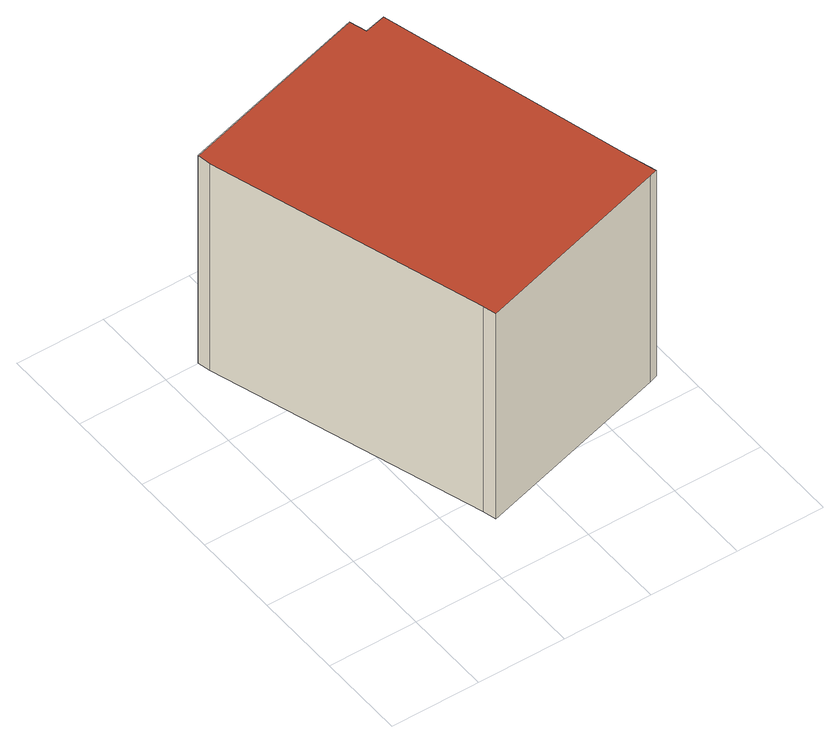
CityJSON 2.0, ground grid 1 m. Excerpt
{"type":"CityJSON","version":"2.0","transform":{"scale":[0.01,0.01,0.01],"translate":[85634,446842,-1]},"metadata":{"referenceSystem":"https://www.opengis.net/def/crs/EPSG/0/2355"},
"CityObjects":{
"building1":{"type":"Building","attributes":{"dak_type":"horizontal","data_area":7.44,"data_coverage":0.865,"geconstateerd":false,"gid":17146500,"h_dak_50p":2.22,"h_dak_70p":2.22,"h_dak_max":2.27,"h_dak_min":2.19,"h_maaiveld":-0.495,"kas_warenhuis":false,"lod11_replace":false,"ondergronds_type":"above ground","oorspronkelijkbouwjaar":1999,"pw_actueel":"yes","pw_bron":"ahn3","reconstructie_methode":"tudelft3d-geoflow","reconstruction_skipped":false,"rmse_lod12":0.0173,"rmse_lod13":0.0177,"rmse_lod22":0.0149,"rn":1,"status":"Pand in gebruik","t_run":29.74,"val3dity_codes_lod12":"[]","val3dity_codes_lod13":"[]","val3dity_codes_lod22":"[]"},"children":["building1-1"]},
"building1-1":{"type":"BuildingPart","parents":["building1"],"geometry":[{"type":"Solid","lod":"2.2","boundaries":[[[[0,1,2,3,4,5,6,7,8,9]],[[10,0,9,11]],[[12,6,5,13]],[[11,9,8,14]],[[15,3,2,16]],[[13,5,4,17]],[[14,8,7,18]],[[18,7,6,12]],[[17,4,3,15]],[[19,1,0,10]],[[16,2,1,19]],[[16,19,10,11,14,18,12,13,17,15]]]],"semantics":{"surfaces":[{"type":"GroundSurface"},{"type":"WallSurface","on_footprint_edge":true},{"type":"RoofSurface"}],"values":[[0,1,1,1,1,1,1,1,1,1,1,2]]}}]}
},
"vertices":[
[367,131,50],[142,68,50],[138,83,50],[41,386,50],[38,401,50],[258,462,50],[264,443,50],[288,449,50],[366,168,50],[376,134,50],[367,131,321],[376,134,321],[264,443,323],[258,462,323],[366,168,321],[41,386,322],[138,83,320],[38,401,323],[288,449,323],[142,68,320]
]}
